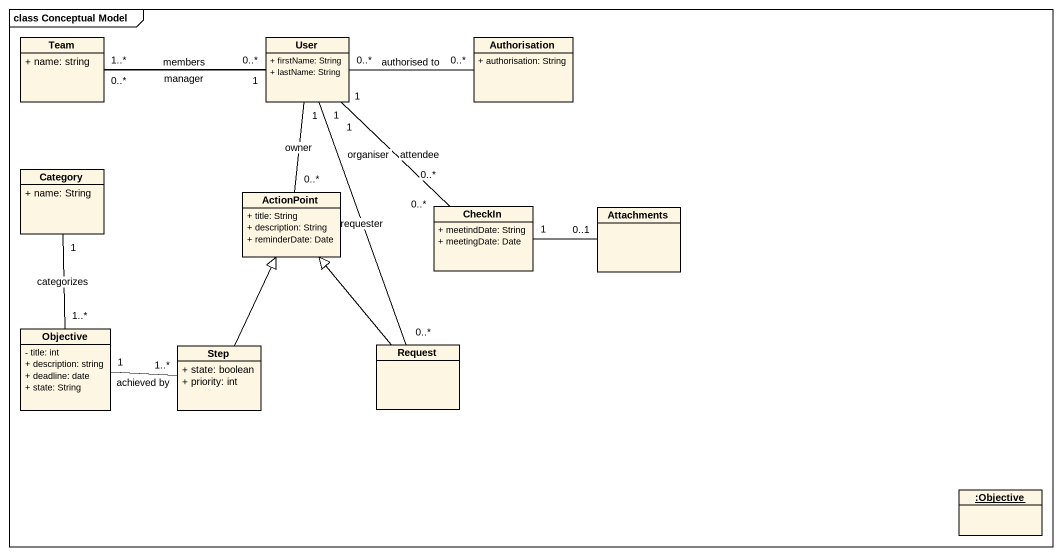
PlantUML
@startuml
mainframe class Conceptual Model
hide circle
hide empty members
skinparam classAttributeIconSize 0
class Team {
  + name: string
}
class User {
  + firstName: String
  + lastName: String
}
class Authorisation {
  + authorisation: String
}
class Category {
  + name: String
}
class ActionPoint {
  + title: String
  + description: String
  + reminderDate: Date
}
class CheckIn {
  + meetindDate: String
  + meetingDate: Date
}
class Attachments
class Objective {
  - title: int
  + description: string
  + deadline: date
  + state: String
}
class Step {
  + state: boolean
  + priority: int
}
class Request
object ":Objective" as Objective_2
Team "0..*" -right- "1" User : manager
User "0..*" -left- "1..*" Team : members
User "0..*" -right- "0..*" Authorisation : authorised to
Category "1" -- "1..*" Objective : categorizes
ActionPoint "0..*" -up- "1" User : owner
CheckIn "0..*" -up- "1" User : attendee
CheckIn "0..*" -up- "1" User : organiser
Attachments "0..1" -left- "1" CheckIn
Step -up-|> ActionPoint
Step "1..*" -left- "1" Objective : achieved by
Request "0..*" -up- "1" User : requester
Request -up-|> ActionPoint
@enduml
